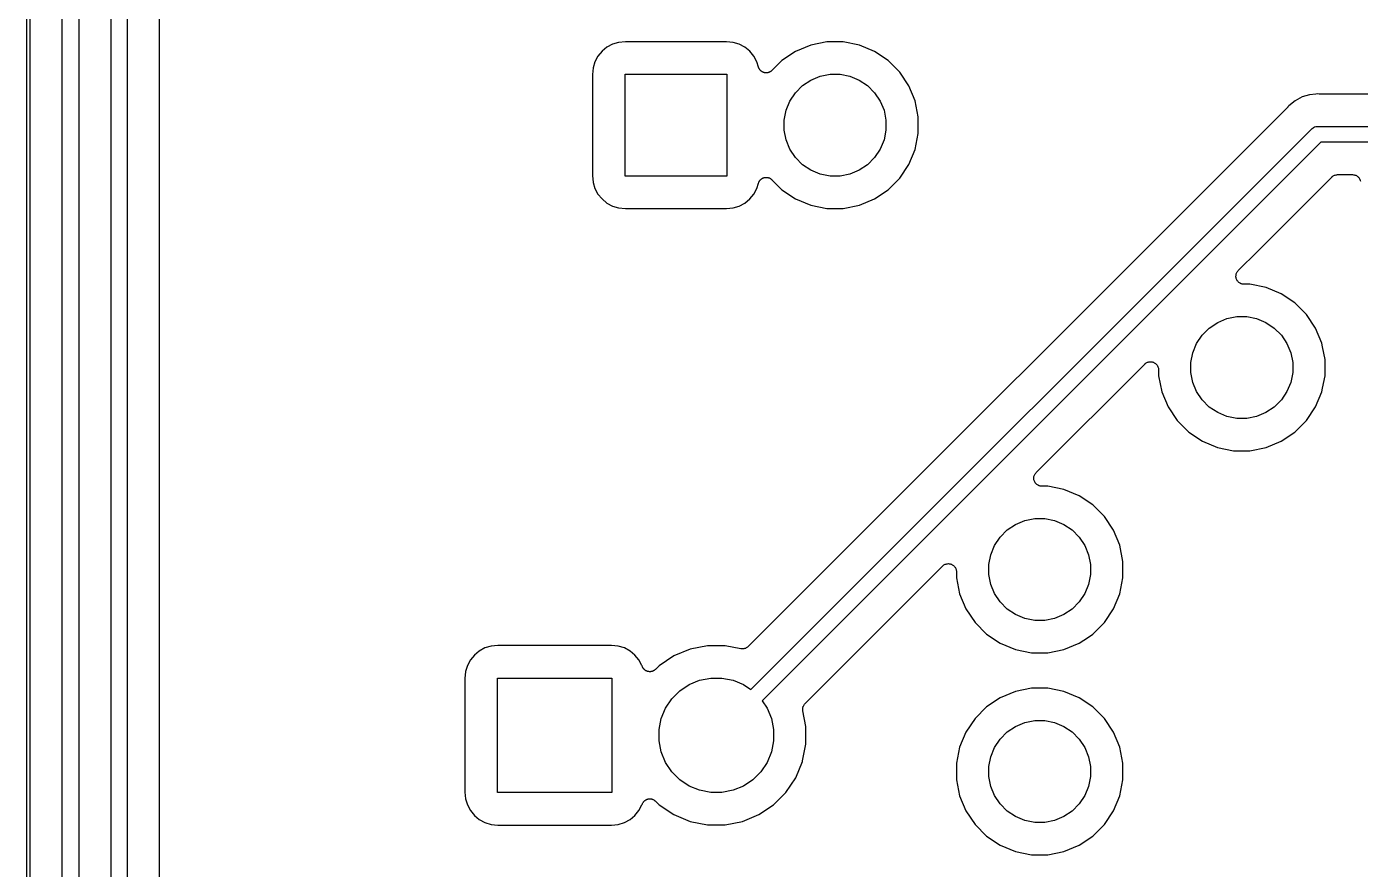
# Model space of a CAD drawing. Extents: x 20 to 116, y -135 to -20.
# Drawn here: x 19.98 to 40.93, y -83.65 to -70.4 of the extents above; entities that cross this region are included whole.
import ezdxf

# ---------------------------------------------------------------- set-up
doc = ezdxf.new("R2010")
doc.units = 0
doc.layers.add('BLACK', color=7, linetype='CONTINUOUS')

msp = doc.modelspace()

# ---------------------------------------------------------------- linework, layer by layer
at = {"layer": 'BLACK', "linetype": 'Continuous'}
for p, q in [((19.975, -134.999), (19.975, -20.0012)), ((20.025, -20.025), (20.025, -134.975)), ((20.533, -134.34), (20.533, -20.66)), ((20.797, -36.9173), (20.797, -86.9427)), ((21.305, -86.9739), (21.305, -36.8861)), ((21.555, -36.9318), (21.555, -86.9282)), ((22.063, -86.6652), (22.063, -45.1638)), ((29.0141, -70.7891), (28.9506, -70.8664)), ((29.0914, -70.7256), (29.0141, -70.7891)), ((29.1797, -70.6784), (29.0914, -70.7256)), ((29.2754, -70.6494), (29.1797, -70.6784)), ((29.3812, -70.6389), (29.2754, -70.6494)), ((30.9688, -70.6389), (29.3812, -70.6389)), ((31.0746, -70.6493), (30.9688, -70.6389)), ((31.1703, -70.6784), (31.0746, -70.6493)), ((31.2586, -70.7256), (31.1703, -70.6784)), ((31.3359, -70.7891), (31.2586, -70.7256)), ((31.3994, -70.8664), (31.3359, -70.7891)), ((32.0554, -70.7909), (31.8412, -70.934)), ((32.2935, -70.6923), (32.0554, -70.7909)), ((32.5462, -70.642), (32.2935, -70.6923)), ((32.8038, -70.642), (32.5462, -70.642)), ((33.0565, -70.6923), (32.8038, -70.642)), ((33.2946, -70.7909), (33.0565, -70.6923)), ((33.5088, -70.934), (33.2946, -70.7909)), ((28.9034, -70.9547), (28.8743, -71.0504)), ((28.9506, -70.8664), (28.9034, -70.9547)), ((31.4466, -70.9547), (31.3994, -70.8664)), ((31.4721, -71.0388), (31.4466, -70.9547)), ((31.8412, -70.934), (31.6835, -71.0917)), ((33.691, -71.1162), (33.5088, -70.934)), ((28.8743, -71.0504), (28.8639, -71.1562)), ((28.8639, -71.1562), (28.8639, -72.7438)), ((29.375, -72.75), (29.375, -71.15)), ((29.375, -71.15), (30.975, -71.15)), ((30.975, -71.15), (30.975, -72.75)), ((31.4744, -71.0443), (31.4721, -71.0388)), ((31.4761, -71.0499), (31.4744, -71.0443)), ((31.4791, -71.0557), (31.4761, -71.0499)), ((31.4816, -71.0617), (31.4791, -71.0557)), ((31.4849, -71.0666), (31.4816, -71.0617)), ((31.4876, -71.0719), (31.4849, -71.0666)), ((31.4917, -71.0769), (31.4876, -71.0719)), ((31.4953, -71.0823), (31.4917, -71.0769)), ((31.4995, -71.0865), (31.4953, -71.0823)), ((31.5032, -71.0911), (31.4995, -71.0865)), ((31.5082, -71.0953), (31.5032, -71.0911)), ((31.5128, -71.0999), (31.5082, -71.0953)), ((31.5177, -71.1032), (31.5128, -71.0999)), ((31.5223, -71.107), (31.5177, -71.1032)), ((31.528, -71.1101), (31.5223, -71.107)), ((31.5334, -71.1137), (31.528, -71.1101)), ((31.5389, -71.116), (31.5334, -71.1137)), ((31.544, -71.1188), (31.5389, -71.116)), ((31.5503, -71.1208), (31.544, -71.1188)), ((31.5563, -71.1233), (31.5503, -71.1208)), ((31.562, -71.1245), (31.5563, -71.1233)), ((31.5677, -71.1263), (31.562, -71.1245)), ((31.5742, -71.127), (31.5677, -71.1263)), ((31.5806, -71.1283), (31.5742, -71.127)), ((31.5865, -71.1283), (31.5806, -71.1283)), ((31.5923, -71.1289), (31.5865, -71.1283)), ((31.5988, -71.1284), (31.5923, -71.1289)), ((31.6053, -71.1284), (31.5988, -71.1284)), ((31.6111, -71.1273), (31.6053, -71.1284)), ((31.617, -71.1268), (31.6111, -71.1273)), ((31.6233, -71.125), (31.617, -71.1268)), ((31.6297, -71.1237), (31.6233, -71.125)), ((31.6352, -71.1215), (31.6297, -71.1237)), ((31.6408, -71.1199), (31.6352, -71.1215)), ((31.6466, -71.1169), (31.6408, -71.1199)), ((31.6526, -71.1144), (31.6466, -71.1169)), ((31.6576, -71.1112), (31.6526, -71.1144)), ((31.6628, -71.1085), (31.6576, -71.1112)), ((31.6679, -71.1044), (31.6628, -71.1085)), ((31.6734, -71.1008), (31.6679, -71.1044)), ((31.6776, -71.0967), (31.6734, -71.1008)), ((31.6822, -71.093), (31.6776, -71.0967)), ((31.6835, -71.0917), (31.6822, -71.093)), ((32.2961, -71.241), (32.4416, -71.1807)), ((32.4416, -71.1807), (32.5962, -71.15)), ((32.5962, -71.15), (32.7538, -71.15)), ((32.7538, -71.15), (32.9084, -71.1807)), ((32.9084, -71.1807), (33.0539, -71.241)), ((33.8341, -71.3304), (33.691, -71.1162)), ((31.966, -71.5711), (32.0536, -71.44)), ((32.0536, -71.44), (32.165, -71.3286)), ((32.165, -71.3286), (32.2961, -71.241)), ((33.0539, -71.241), (33.185, -71.3286)), ((33.185, -71.3286), (33.2964, -71.44)), ((33.2964, -71.44), (33.384, -71.5711)), ((33.9327, -71.5685), (33.8341, -71.3304)), ((31.9057, -71.7166), (31.966, -71.5711)), ((33.384, -71.5711), (33.4443, -71.7166)), ((33.983, -71.8212), (33.9327, -71.5685)), ((39.8052, -71.6452), (39.7894, -71.6646)), ((39.9016, -71.5661), (39.8052, -71.6452)), ((40.0116, -71.5074), (39.9016, -71.5661)), ((40.1309, -71.4712), (40.0116, -71.5074)), ((40.2301, -71.4614), (40.1309, -71.4712)), ((40.255, -71.4589), (40.2301, -71.4614)), ((40.2799, -71.4614), (40.255, -71.4589)), ((40.2852, -71.4614), (40.2799, -71.4614)), ((40.2906, -71.462), (40.2852, -71.4614)), ((40.2923, -71.462), (40.2906, -71.462)), ((45.9852, -71.462), (40.2923, -71.462)), ((39.781, -71.6738), (31.3087, -80.1461)), ((31.875, -71.8712), (31.9057, -71.7166)), ((33.4443, -71.7166), (33.475, -71.8712)), ((33.983, -72.0788), (33.983, -71.8212)), ((39.7844, -71.6697), (39.781, -71.6738)), ((39.7882, -71.6659), (39.7844, -71.6697)), ((39.7894, -71.6646), (39.7882, -71.6659)), ((31.3529, -80.8203), (40.1623, -72.0109)), ((31.875, -72.0288), (31.875, -71.8712)), ((31.9057, -72.1834), (31.875, -72.0288)), ((33.475, -72.0288), (33.4443, -72.1834)), ((33.475, -71.8712), (33.475, -72.0288)), ((40.1623, -72.0109), (40.1662, -72.0062)), ((40.1662, -72.0062), (40.1709, -72.0023)), ((40.1709, -72.0023), (40.1852, -71.9906)), ((40.1709, -72.0023), (40.1709, -72.0023)), ((40.1852, -71.9906), (40.1898, -71.9881)), ((40.1898, -71.9881), (40.2069, -71.979)), ((40.2069, -71.979), (40.2305, -71.9718)), ((40.2305, -71.9718), (40.2489, -71.97)), ((40.2489, -71.97), (40.255, -71.9694)), ((40.2489, -71.97), (40.2489, -71.97)), ((40.255, -71.9694), (40.2611, -71.97)), ((40.2611, -71.97), (46.2482, -71.97)), ((40.3068, -72.22), (31.5297, -80.9971)), ((31.966, -72.3289), (31.9057, -72.1834)), ((33.4443, -72.1834), (33.384, -72.3289)), ((33.9327, -72.3315), (33.983, -72.0788)), ((46.2939, -72.22), (40.3068, -72.22)), ((32.0536, -72.46), (31.966, -72.3289)), ((32.165, -72.5714), (32.0536, -72.46)), ((33.2964, -72.46), (33.185, -72.5714)), ((33.384, -72.3289), (33.2964, -72.46)), ((33.8341, -72.5696), (33.9327, -72.3315)), ((32.2961, -72.659), (32.165, -72.5714)), ((32.4416, -72.7193), (32.2961, -72.659)), ((33.0539, -72.659), (32.9084, -72.7193)), ((33.185, -72.5714), (33.0539, -72.659)), ((33.691, -72.7838), (33.8341, -72.5696)), ((28.8639, -72.7438), (28.8743, -72.8496)), ((28.8743, -72.8496), (28.9034, -72.9453)), ((30.975, -72.75), (29.375, -72.75)), ((31.4466, -72.9453), (31.4721, -72.8612)), ((31.4721, -72.8612), (31.4727, -72.8595)), ((31.4727, -72.8595), (31.475, -72.8541)), ((31.475, -72.8541), (31.4768, -72.8484)), ((31.4768, -72.8484), (31.4799, -72.8427)), ((31.4799, -72.8427), (31.4825, -72.8367)), ((31.4825, -72.8367), (31.4858, -72.8319)), ((31.4858, -72.8319), (31.4886, -72.8267)), ((31.4886, -72.8267), (31.4928, -72.8217)), ((31.4928, -72.8217), (31.4965, -72.8163)), ((31.4965, -72.8163), (31.5007, -72.8122)), ((31.5007, -72.8122), (31.5045, -72.8076)), ((31.5045, -72.8076), (31.5096, -72.8035)), ((31.5096, -72.8035), (31.5142, -72.799)), ((31.5142, -72.799), (31.5192, -72.7958)), ((31.5192, -72.7958), (31.5237, -72.792)), ((31.5237, -72.792), (31.5295, -72.789)), ((31.5295, -72.789), (31.535, -72.7854)), ((31.535, -72.7854), (31.5405, -72.7832)), ((31.5405, -72.7832), (31.5457, -72.7805)), ((31.5457, -72.7805), (31.5519, -72.7786)), ((31.5519, -72.7786), (31.558, -72.7762)), ((31.558, -72.7762), (31.5638, -72.7751)), ((31.5638, -72.7751), (31.5694, -72.7734)), ((31.5694, -72.7734), (31.5759, -72.7728)), ((31.5759, -72.7728), (31.5823, -72.7716)), ((31.5823, -72.7716), (31.5882, -72.7716)), ((31.5882, -72.7716), (31.5941, -72.7711)), ((31.5941, -72.7711), (31.6006, -72.7717)), ((31.6006, -72.7717), (31.6071, -72.7718)), ((31.6071, -72.7718), (31.6129, -72.773)), ((31.6129, -72.773), (31.6188, -72.7736)), ((31.6188, -72.7736), (31.625, -72.7755)), ((31.625, -72.7755), (31.6314, -72.7768)), ((31.6314, -72.7768), (31.6368, -72.7791)), ((31.6368, -72.7791), (31.6425, -72.7808)), ((31.6425, -72.7808), (31.6482, -72.7839)), ((31.6482, -72.7839), (31.6542, -72.7864)), ((31.6542, -72.7864), (31.6591, -72.7897)), ((31.6591, -72.7897), (31.6643, -72.7925)), ((31.6643, -72.7925), (31.6693, -72.7967)), ((31.6693, -72.7967), (31.6747, -72.8003)), ((31.6747, -72.8003), (31.6789, -72.8045)), ((31.6789, -72.8045), (31.6835, -72.8083)), ((31.6835, -72.8083), (31.8412, -72.966)), ((32.5962, -72.75), (32.4416, -72.7193)), ((32.7538, -72.75), (32.5962, -72.75)), ((32.9084, -72.7193), (32.7538, -72.75)), ((33.5088, -72.966), (33.691, -72.7838)), ((39.315, -73.9302), (40.48, -72.7652)), ((40.48, -72.7652), (40.4803, -72.7649)), ((40.4803, -72.7649), (40.4813, -72.764)), ((40.4803, -72.7649), (40.4803, -72.7649)), ((40.4803, -72.7649), (40.4803, -72.7649)), ((40.4813, -72.764), (40.4905, -72.7566)), ((40.4905, -72.7566), (40.4995, -72.7492)), ((40.4995, -72.7492), (40.5001, -72.7489)), ((40.5001, -72.7489), (40.5006, -72.7485)), ((40.5006, -72.7485), (40.511, -72.7431)), ((40.511, -72.7431), (40.5214, -72.7376)), ((40.5214, -72.7376), (40.522, -72.7374)), ((40.522, -72.7374), (40.5226, -72.7371)), ((40.5226, -72.7371), (40.5339, -72.7338)), ((40.5339, -72.7338), (40.5451, -72.7304)), ((40.5451, -72.7304), (40.5458, -72.7304)), ((40.5458, -72.7304), (40.5464, -72.7302)), ((40.5464, -72.7302), (40.5581, -72.7291)), ((40.5581, -72.7291), (40.5698, -72.728)), ((40.5698, -72.728), (40.8045, -72.728)), ((40.8045, -72.728), (40.8046, -72.728)), ((40.8046, -72.728), (40.8047, -72.728)), ((40.8047, -72.728), (40.8047, -72.728)), ((40.8047, -72.728), (40.8063, -72.728)), ((40.8063, -72.728), (40.8178, -72.7293)), ((40.8178, -72.7293), (40.8293, -72.7304)), ((40.8293, -72.7304), (40.8301, -72.7307)), ((40.8301, -72.7307), (40.8309, -72.7308)), ((40.8309, -72.7308), (40.842, -72.7343)), ((40.842, -72.7343), (40.853, -72.7376)), ((40.853, -72.7376), (40.8538, -72.738)), ((40.8538, -72.738), (40.8546, -72.7383)), ((40.8546, -72.7383), (40.8647, -72.7438)), ((40.8647, -72.7438), (40.8749, -72.7493)), ((40.8749, -72.7493), (40.8756, -72.7498)), ((40.8756, -72.7498), (40.8763, -72.7502)), ((40.8763, -72.7502), (40.8852, -72.7577)), ((40.8852, -72.7577), (40.8941, -72.765)), ((40.8941, -72.765), (40.8946, -72.7656)), ((40.8946, -72.7656), (40.8953, -72.7661)), ((40.8953, -72.7661), (40.9025, -72.7752)), ((40.9025, -72.7752), (40.9099, -72.7841)), ((40.9099, -72.7841), (40.9103, -72.7848)), ((40.9103, -72.7848), (40.9108, -72.7855)), ((40.9108, -72.7855), (40.9162, -72.7957)), ((40.9162, -72.7957), (40.9217, -72.8059)), ((40.9217, -72.8059), (40.9219, -72.8067)), ((40.9219, -72.8067), (40.9223, -72.8074)), ((40.9223, -72.8074), (40.9255, -72.8185)), ((40.9255, -72.8185), (40.929, -72.8296)), ((28.9034, -72.9453), (28.9506, -73.0336)), ((28.9506, -73.0336), (29.0141, -73.1109)), ((29.0141, -73.1109), (29.0914, -73.1744)), ((31.2586, -73.1744), (31.3359, -73.1109)), ((31.3359, -73.1109), (31.3994, -73.0336)), ((31.3994, -73.0336), (31.4466, -72.9453)), ((31.8412, -72.966), (32.0554, -73.1091)), ((32.0554, -73.1091), (32.2935, -73.2077)), ((33.0565, -73.2077), (33.2946, -73.1091)), ((33.2946, -73.1091), (33.5088, -72.966)), ((29.0914, -73.1744), (29.1797, -73.2216)), ((29.1797, -73.2216), (29.2754, -73.2506)), ((29.2754, -73.2506), (29.3812, -73.2611)), ((29.3812, -73.2611), (30.9688, -73.2611)), ((30.9688, -73.2611), (31.0746, -73.2506)), ((31.0746, -73.2506), (31.1703, -73.2216)), ((31.1703, -73.2216), (31.2586, -73.1744)), ((32.2935, -73.2077), (32.5462, -73.258)), ((32.5462, -73.258), (32.8038, -73.258)), ((32.8038, -73.258), (33.0565, -73.2077)), ((39.01, -74.2352), (39.315, -73.9302)), ((39.315, -73.9302), (39.315, -73.9302)), ((38.9728, -74.3241), (38.9741, -74.312)), ((38.9728, -74.3243), (38.9728, -74.3241)), ((38.9728, -74.3246), (38.9728, -74.3243)), ((38.9739, -74.3365), (38.9728, -74.3246)), ((38.9751, -74.3488), (38.9739, -74.3365)), ((38.9741, -74.312), (38.9753, -74.2999)), ((38.9751, -74.349), (38.9751, -74.3488)), ((38.9751, -74.3492), (38.9751, -74.349)), ((38.9786, -74.3609), (38.9751, -74.3492)), ((38.9753, -74.2999), (38.9754, -74.2997)), ((38.9754, -74.2995), (38.979, -74.2877)), ((38.9754, -74.2997), (38.9754, -74.2995)), ((38.9821, -74.3726), (38.9786, -74.3609)), ((38.979, -74.2877), (38.9826, -74.2762)), ((38.9822, -74.3728), (38.9821, -74.3726)), ((38.9822, -74.373), (38.9822, -74.3728)), ((38.9879, -74.3838), (38.9822, -74.373)), ((38.9826, -74.2762), (38.9827, -74.276)), ((38.9827, -74.2758), (38.9886, -74.2649)), ((38.9827, -74.276), (38.9827, -74.2758)), ((38.9886, -74.2649), (38.9943, -74.2544)), ((38.9943, -74.2544), (38.9944, -74.2542)), ((38.9944, -74.2542), (38.9945, -74.254)), ((38.9945, -74.254), (39.0023, -74.2446)), ((39.0023, -74.2446), (39.01, -74.2352)), ((38.9935, -74.3945), (38.9879, -74.3838)), ((38.9937, -74.3947), (38.9935, -74.3945)), ((38.9938, -74.3949), (38.9937, -74.3947)), ((39.0014, -74.4043), (38.9938, -74.3949)), ((39.0091, -74.4139), (39.0014, -74.4043)), ((39.0092, -74.414), (39.0091, -74.4139)), ((39.0094, -74.4142), (39.0092, -74.414)), ((39.0188, -74.422), (39.0094, -74.4142)), ((39.0281, -74.4298), (39.0188, -74.422)), ((39.0282, -74.4299), (39.0281, -74.4298)), ((39.0284, -74.43), (39.0282, -74.4299)), ((39.0391, -74.4359), (39.0284, -74.43)), ((39.0498, -74.4417), (39.0391, -74.4359)), ((39.05, -74.4418), (39.0498, -74.4417)), ((39.0502, -74.4419), (39.05, -74.4418)), ((39.0617, -74.4455), (39.0502, -74.4419)), ((39.0734, -74.4492), (39.0617, -74.4455)), ((39.0736, -74.4492), (39.0734, -74.4492)), ((39.0738, -74.4493), (39.0736, -74.4492)), ((39.0858, -74.4506), (39.0738, -74.4493)), ((39.098, -74.452), (39.0858, -74.4506)), ((39.0985, -74.452), (39.098, -74.452)), ((39.0998, -74.452), (39.0985, -74.452)), ((39.0985, -74.452), (39.0985, -74.452)), ((39.0985, -74.452), (39.0985, -74.452)), ((39.1938, -74.452), (39.0998, -74.452)), ((39.4465, -74.5023), (39.1938, -74.452)), ((39.6846, -74.6009), (39.4465, -74.5023)), ((39.8988, -74.744), (39.6846, -74.6009)), ((40.081, -74.9262), (39.8988, -74.744)), ((38.6861, -75.051), (38.8316, -74.9907)), ((38.8316, -74.9907), (38.9862, -74.96)), ((38.9862, -74.96), (39.1438, -74.96)), ((39.1438, -74.96), (39.2984, -74.9907)), ((39.2984, -74.9907), (39.4439, -75.051)), ((40.2241, -75.1404), (40.081, -74.9262)), ((38.4436, -75.25), (38.555, -75.1386)), ((38.555, -75.1386), (38.6861, -75.051)), ((39.4439, -75.051), (39.575, -75.1386)), ((39.575, -75.1386), (39.6864, -75.25)), ((40.3227, -75.3785), (40.2241, -75.1404)), ((38.2957, -75.5266), (38.356, -75.3811)), ((38.356, -75.3811), (38.4436, -75.25)), ((39.6864, -75.25), (39.774, -75.3811)), ((39.774, -75.3811), (39.8343, -75.5266)), ((40.3341, -75.4357), (40.3227, -75.3785)), ((38.265, -75.6812), (38.2957, -75.5266)), ((39.8343, -75.5266), (39.865, -75.6812)), ((40.373, -75.6312), (40.3341, -75.4357)), ((40.373, -75.8888), (40.373, -75.6312)), ((35.835, -77.4102), (37.5402, -75.705)), ((37.5402, -75.705), (37.5411, -75.7041)), ((37.5411, -75.7041), (37.5411, -75.7041)), ((37.5411, -75.7041), (37.5412, -75.7041)), ((37.5412, -75.7041), (37.5415, -75.7038)), ((37.5415, -75.7038), (37.5511, -75.6961)), ((37.5511, -75.6961), (37.5605, -75.6885)), ((37.5605, -75.6885), (37.5607, -75.6884)), ((37.5607, -75.6884), (37.5608, -75.6883)), ((37.5608, -75.6883), (37.5717, -75.6826)), ((37.5717, -75.6826), (37.5824, -75.677)), ((37.5824, -75.677), (37.5826, -75.677)), ((37.5826, -75.677), (37.5828, -75.6769)), ((37.5828, -75.6769), (37.5947, -75.6734)), ((37.5947, -75.6734), (37.6062, -75.6701)), ((37.6062, -75.6701), (37.6064, -75.67)), ((37.6064, -75.67), (37.6066, -75.67)), ((37.6066, -75.67), (37.6188, -75.6689)), ((37.6188, -75.6689), (37.6309, -75.6678)), ((37.6309, -75.6678), (37.6311, -75.6678)), ((37.6311, -75.6678), (37.6313, -75.6678)), ((37.6313, -75.6678), (37.6435, -75.6691)), ((37.6435, -75.6691), (37.6555, -75.6704)), ((37.6555, -75.6704), (37.6557, -75.6705)), ((37.6557, -75.6705), (37.656, -75.6705)), ((37.656, -75.6705), (37.6677, -75.6741)), ((37.6677, -75.6741), (37.6792, -75.6777)), ((37.6792, -75.6777), (37.6794, -75.6778)), ((37.6794, -75.6778), (37.6796, -75.6779)), ((37.6796, -75.6779), (37.6903, -75.6837)), ((37.6903, -75.6837), (37.701, -75.6895)), ((37.701, -75.6895), (37.7012, -75.6897)), ((37.7012, -75.6897), (37.7014, -75.6898)), ((37.7014, -75.6898), (37.7108, -75.6976)), ((37.7108, -75.6976), (37.7201, -75.7053)), ((37.7201, -75.7053), (37.7203, -75.7055)), ((37.7203, -75.7055), (37.7204, -75.7056)), ((37.7204, -75.7056), (37.7281, -75.7151)), ((37.7281, -75.7151), (37.7358, -75.7245)), ((37.7358, -75.7245), (37.7359, -75.7247)), ((37.7359, -75.7247), (37.736, -75.7249)), ((37.736, -75.7249), (37.7417, -75.7357)), ((37.7417, -75.7357), (37.7474, -75.7464)), ((37.7474, -75.7464), (37.7475, -75.7466)), ((37.7475, -75.7466), (37.7476, -75.7468)), ((37.7476, -75.7468), (37.7511, -75.7587)), ((37.7511, -75.7587), (37.7546, -75.7701)), ((37.7546, -75.7701), (37.7546, -75.7704)), ((37.7546, -75.7704), (37.7547, -75.7706)), ((37.7547, -75.7706), (37.7558, -75.7828)), ((37.7558, -75.7828), (37.757, -75.7948)), ((37.757, -75.7948), (37.757, -75.8888)), ((38.265, -75.8388), (38.265, -75.6812)), ((38.2957, -75.9934), (38.265, -75.8388)), ((39.865, -75.8388), (39.8343, -75.9934)), ((39.865, -75.6812), (39.865, -75.8388)), ((37.757, -75.8888), (37.8073, -76.1415)), ((38.356, -76.1389), (38.2957, -75.9934)), ((39.8343, -75.9934), (39.774, -76.1389)), ((40.3341, -76.0843), (40.373, -75.8888)), ((37.8073, -76.1415), (37.9059, -76.3796)), ((38.4436, -76.27), (38.356, -76.1389)), ((39.774, -76.1389), (39.6864, -76.27)), ((40.2241, -76.3796), (40.3227, -76.1415)), ((40.3227, -76.1415), (40.3341, -76.0843)), ((40.3341, -76.0843), (40.3341, -76.0843)), ((37.9059, -76.3796), (38.049, -76.5938)), ((38.555, -76.3814), (38.4436, -76.27)), ((38.6861, -76.469), (38.555, -76.3814)), ((38.8316, -76.5293), (38.6861, -76.469)), ((39.4439, -76.469), (39.2984, -76.5293)), ((39.575, -76.3814), (39.4439, -76.469)), ((39.6864, -76.27), (39.575, -76.3814)), ((40.081, -76.5938), (40.2241, -76.3796)), ((38.049, -76.5938), (38.2312, -76.776)), ((38.9862, -76.56), (38.8316, -76.5293)), ((39.1438, -76.56), (38.9862, -76.56)), ((39.2984, -76.5293), (39.1438, -76.56)), ((39.8988, -76.776), (40.081, -76.5938)), ((38.2312, -76.776), (38.4454, -76.9191)), ((39.6846, -76.9191), (39.8988, -76.776)), ((38.4454, -76.9191), (38.6835, -77.0177)), ((38.6835, -77.0177), (38.9362, -77.068)), ((38.9362, -77.068), (39.1938, -77.068)), ((39.1938, -77.068), (39.4465, -77.0177)), ((39.4465, -77.0177), (39.6846, -76.9191)), ((35.7978, -77.4991), (35.7991, -77.487)), ((35.7978, -77.4993), (35.7978, -77.4991)), ((35.7978, -77.4996), (35.7978, -77.4993)), ((35.7989, -77.5116), (35.7978, -77.4996)), ((35.8001, -77.5238), (35.7989, -77.5116)), ((35.7991, -77.487), (35.8003, -77.4749)), ((35.8003, -77.4749), (35.8004, -77.4747)), ((35.8004, -77.4745), (35.804, -77.4627)), ((35.8004, -77.4747), (35.8004, -77.4745)), ((35.804, -77.4627), (35.8076, -77.4512)), ((35.8076, -77.4512), (35.8077, -77.451)), ((35.8077, -77.4508), (35.8136, -77.4399)), ((35.8077, -77.451), (35.8077, -77.4508)), ((35.8136, -77.4399), (35.8193, -77.4294)), ((35.8193, -77.4294), (35.8194, -77.4292)), ((35.8194, -77.4292), (35.8195, -77.429)), ((35.8195, -77.429), (35.8272, -77.4196)), ((35.8272, -77.4196), (35.835, -77.4102)), ((35.8001, -77.524), (35.8001, -77.5238)), ((35.8001, -77.5242), (35.8001, -77.524)), ((35.8036, -77.536), (35.8001, -77.5242)), ((35.807, -77.5476), (35.8036, -77.536)), ((35.8072, -77.5478), (35.807, -77.5476)), ((35.8072, -77.548), (35.8072, -77.5478)), ((35.813, -77.5589), (35.8072, -77.548)), ((35.8185, -77.5695), (35.813, -77.5589)), ((35.8187, -77.5697), (35.8185, -77.5695)), ((35.8188, -77.5699), (35.8187, -77.5697)), ((35.8265, -77.5794), (35.8188, -77.5699)), ((35.8341, -77.5889), (35.8265, -77.5794)), ((35.8342, -77.589), (35.8341, -77.5889)), ((35.8344, -77.5892), (35.8342, -77.589)), ((35.8438, -77.597), (35.8344, -77.5892)), ((35.853, -77.6048), (35.8438, -77.597)), ((35.8532, -77.6049), (35.853, -77.6048)), ((35.8534, -77.605), (35.8532, -77.6049)), ((35.8641, -77.6109), (35.8534, -77.605)), ((35.8748, -77.6167), (35.8641, -77.6109)), ((35.875, -77.6168), (35.8748, -77.6167)), ((35.8752, -77.6169), (35.875, -77.6168)), ((35.8867, -77.6205), (35.8752, -77.6169)), ((35.8984, -77.6242), (35.8867, -77.6205)), ((35.8986, -77.6243), (35.8984, -77.6242)), ((35.8988, -77.6243), (35.8986, -77.6243)), ((35.9108, -77.6256), (35.8988, -77.6243)), ((35.923, -77.627), (35.9108, -77.6256)), ((35.9235, -77.627), (35.923, -77.627)), ((35.9248, -77.627), (35.9235, -77.627)), ((35.9235, -77.627), (35.9235, -77.627)), ((35.9235, -77.627), (35.9235, -77.627)), ((36.0188, -77.627), (35.9248, -77.627)), ((36.2715, -77.6773), (36.0188, -77.627)), ((36.5096, -77.7759), (36.2715, -77.6773)), ((36.7238, -77.919), (36.5096, -77.7759)), ((36.906, -78.1012), (36.7238, -77.919)), ((35.6566, -78.1657), (35.8112, -78.135)), ((35.8112, -78.135), (35.9688, -78.135)), ((35.9688, -78.135), (36.1234, -78.1657)), ((37.0491, -78.3154), (36.906, -78.1012)), ((35.2686, -78.425), (35.38, -78.3136)), ((35.38, -78.3136), (35.5111, -78.226)), ((35.5111, -78.226), (35.6566, -78.1657)), ((36.1234, -78.1657), (36.2689, -78.226)), ((36.2689, -78.226), (36.4, -78.3136)), ((36.4, -78.3136), (36.5114, -78.425)), ((37.1477, -78.5535), (37.0491, -78.3154)), ((35.1207, -78.7016), (35.181, -78.5561)), ((35.181, -78.5561), (35.2686, -78.425)), ((36.5114, -78.425), (36.599, -78.5561)), ((36.599, -78.5561), (36.6593, -78.7016)), ((37.198, -78.8062), (37.1477, -78.5535)), ((35.09, -78.8562), (35.1207, -78.7016)), ((36.6593, -78.7016), (36.69, -78.8562)), ((32.2039, -81.0413), (34.3652, -78.88)), ((34.3652, -78.88), (34.3661, -78.8791)), ((34.3661, -78.8791), (34.3661, -78.8791)), ((34.3661, -78.8791), (34.3662, -78.8791)), ((34.3662, -78.8791), (34.3665, -78.8788)), ((34.3665, -78.8788), (34.3761, -78.8711)), ((34.3761, -78.8711), (34.3855, -78.8635)), ((34.3855, -78.8635), (34.3857, -78.8634)), ((34.3857, -78.8634), (34.3858, -78.8633)), ((34.3858, -78.8633), (34.3967, -78.8576)), ((34.3967, -78.8576), (34.4074, -78.852)), ((34.4074, -78.852), (34.4076, -78.852)), ((34.4076, -78.852), (34.4078, -78.8519)), ((34.4078, -78.8519), (34.4197, -78.8484)), ((34.4197, -78.8484), (34.4312, -78.8451)), ((34.4312, -78.8451), (34.4314, -78.845)), ((34.4314, -78.845), (34.4316, -78.845)), ((34.4316, -78.845), (34.4438, -78.8439)), ((34.4438, -78.8439), (34.4559, -78.8428)), ((34.4559, -78.8428), (34.4561, -78.8428)), ((34.4561, -78.8428), (34.4563, -78.8428)), ((34.4563, -78.8428), (34.4684, -78.8441)), ((34.4684, -78.8441), (34.4805, -78.8454)), ((34.4805, -78.8454), (34.4808, -78.8455)), ((34.4808, -78.8455), (34.481, -78.8455)), ((34.481, -78.8455), (34.4925, -78.8491)), ((34.4925, -78.8491), (34.5042, -78.8527)), ((34.5042, -78.8527), (34.5044, -78.8528)), ((34.5044, -78.8528), (34.5046, -78.8529)), ((34.5046, -78.8529), (34.5153, -78.8587)), ((34.5153, -78.8587), (34.526, -78.8645)), ((34.526, -78.8645), (34.5262, -78.8647)), ((34.5262, -78.8647), (34.5264, -78.8648)), ((34.5264, -78.8648), (34.5358, -78.8726)), ((34.5358, -78.8726), (34.5451, -78.8803)), ((34.5451, -78.8803), (34.5453, -78.8805)), ((34.5453, -78.8805), (34.5454, -78.8806)), ((34.5454, -78.8806), (34.5531, -78.8901)), ((34.5531, -78.8901), (34.5608, -78.8995)), ((34.5608, -78.8995), (34.5609, -78.8997)), ((34.5609, -78.8997), (34.561, -78.8999)), ((34.561, -78.8999), (34.5668, -78.9108)), ((34.5668, -78.9108), (34.5724, -78.9214)), ((34.5724, -78.9214), (34.5725, -78.9216)), ((34.5725, -78.9216), (34.5726, -78.9218)), ((34.5726, -78.9218), (34.5761, -78.9336)), ((34.5761, -78.9336), (34.5796, -78.9451)), ((34.5796, -78.9451), (34.5796, -78.9454)), ((34.5796, -78.9454), (34.5797, -78.9456)), ((34.5797, -78.9456), (34.5808, -78.9578)), ((34.5808, -78.9578), (34.582, -78.9698)), ((34.582, -78.9698), (34.582, -79.0638)), ((35.09, -79.0138), (35.09, -78.8562)), ((36.69, -78.8562), (36.69, -79.0138)), ((37.198, -79.0638), (37.198, -78.8062)), ((34.582, -79.0638), (34.6323, -79.3165)), ((35.1207, -79.1684), (35.09, -79.0138)), ((35.181, -79.3139), (35.1207, -79.1684)), ((36.6593, -79.1684), (36.599, -79.3139)), ((36.69, -79.0138), (36.6593, -79.1684)), ((37.1477, -79.3165), (37.198, -79.0638)), ((34.6323, -79.3165), (34.7309, -79.5546)), ((35.2686, -79.445), (35.181, -79.3139)), ((36.599, -79.3139), (36.5114, -79.445)), ((37.0491, -79.5546), (37.1477, -79.3165)), ((34.7309, -79.5546), (34.874, -79.7688)), ((35.38, -79.5564), (35.2686, -79.445)), ((35.5111, -79.644), (35.38, -79.5564)), ((36.4, -79.5564), (36.2689, -79.644)), ((36.5114, -79.445), (36.4, -79.5564)), ((36.906, -79.7688), (37.0491, -79.5546)), ((34.874, -79.7688), (35.0562, -79.951)), ((35.6566, -79.7043), (35.5111, -79.644)), ((35.8112, -79.735), (35.6566, -79.7043)), ((35.9688, -79.735), (35.8112, -79.735)), ((36.1234, -79.7043), (35.9688, -79.735)), ((36.2689, -79.644), (36.1234, -79.7043)), ((36.7238, -79.951), (36.906, -79.7688)), ((35.0562, -79.951), (35.2704, -80.0941)), ((36.5096, -80.0941), (36.6542, -79.9975)), ((36.6542, -79.9975), (36.7238, -79.951)), ((36.6542, -79.9975), (36.6542, -79.9975)), ((27.0864, -80.2156), (27.0091, -80.2791)), ((27.1747, -80.1684), (27.0864, -80.2156)), ((27.2704, -80.1394), (27.1747, -80.1684)), ((27.3762, -80.1289), (27.2704, -80.1394)), ((29.1638, -80.1289), (27.3762, -80.1289)), ((29.2696, -80.1393), (29.1638, -80.1289)), ((29.3653, -80.1684), (29.2696, -80.1393)), ((29.4536, -80.2156), (29.3653, -80.1684)), ((29.5309, -80.2791), (29.4536, -80.2156)), ((30.3993, -80.1861), (30.1431, -80.2922)), ((30.6713, -80.132), (30.3993, -80.1861)), ((30.9487, -80.132), (30.6713, -80.132)), ((31.1942, -80.1808), (30.9487, -80.132)), ((31.2059, -80.182), (31.1942, -80.1808)), ((31.2176, -80.1833), (31.2059, -80.182)), ((31.2182, -80.1832), (31.2176, -80.1833)), ((31.2188, -80.1833), (31.2182, -80.1832)), ((31.2306, -80.1821), (31.2188, -80.1833)), ((31.2423, -80.1811), (31.2306, -80.1821)), ((31.2429, -80.1809), (31.2423, -80.1811)), ((31.2435, -80.1809), (31.2429, -80.1809)), ((31.2548, -80.1775), (31.2435, -80.1809)), ((31.2661, -80.1742), (31.2548, -80.1775)), ((31.2666, -80.1739), (31.2661, -80.1742)), ((31.2672, -80.1737), (31.2666, -80.1739)), ((31.2777, -80.1682), (31.2672, -80.1737)), ((31.2881, -80.1628), (31.2777, -80.1682)), ((31.2886, -80.1624), (31.2881, -80.1628)), ((31.2891, -80.1621), (31.2886, -80.1624)), ((31.2983, -80.1547), (31.2891, -80.1621)), ((31.3075, -80.1473), (31.2983, -80.1547)), ((31.3083, -80.1465), (31.3075, -80.1473)), ((31.3084, -80.1464), (31.3083, -80.1465)), ((31.3083, -80.1465), (31.3083, -80.1465)), ((31.3087, -80.1461), (31.3084, -80.1464)), ((35.2704, -80.0941), (35.5085, -80.1927)), ((35.5085, -80.1927), (35.7612, -80.243)), ((35.7612, -80.243), (36.0188, -80.243)), ((36.0188, -80.243), (36.2715, -80.1927)), ((36.2715, -80.1927), (36.5096, -80.0941)), ((26.8984, -80.4447), (26.8693, -80.5404)), ((26.9456, -80.3564), (26.8984, -80.4447)), ((27.0091, -80.2791), (26.9456, -80.3564)), ((29.5944, -80.3564), (29.5309, -80.2791)), ((29.6416, -80.4447), (29.5944, -80.3564)), ((29.6435, -80.451), (29.6416, -80.4447)), ((29.6458, -80.4565), (29.6435, -80.451)), ((29.6475, -80.4621), (29.6458, -80.4565)), ((29.9125, -80.4463), (29.8549, -80.5039)), ((30.1431, -80.2922), (29.9125, -80.4463)), ((26.8693, -80.5404), (26.8589, -80.6462)), ((26.8589, -80.6462), (26.8589, -82.4338)), ((27.37, -82.44), (27.37, -80.64)), ((27.37, -80.64), (29.17, -80.64)), ((29.17, -80.64), (29.17, -82.44)), ((29.6505, -80.4679), (29.6475, -80.4621)), ((29.653, -80.4739), (29.6505, -80.4679)), ((29.6563, -80.4788), (29.653, -80.4739)), ((29.659, -80.484), (29.6563, -80.4788)), ((29.6631, -80.4891), (29.659, -80.484)), ((29.6667, -80.4945), (29.6631, -80.4891)), ((29.6709, -80.4987), (29.6667, -80.4945)), ((29.6746, -80.5033), (29.6709, -80.4987)), ((29.6796, -80.5075), (29.6746, -80.5033)), ((29.6842, -80.5121), (29.6796, -80.5075)), ((29.6891, -80.5154), (29.6842, -80.5121)), ((29.6937, -80.5192), (29.6891, -80.5154)), ((29.6994, -80.5223), (29.6937, -80.5192)), ((29.7048, -80.5259), (29.6994, -80.5223)), ((29.7103, -80.5282), (29.7048, -80.5259)), ((29.7154, -80.531), (29.7103, -80.5282)), ((29.7216, -80.533), (29.7154, -80.531)), ((29.7277, -80.5355), (29.7216, -80.533)), ((29.7335, -80.5367), (29.7277, -80.5355)), ((29.7391, -80.5384), (29.7335, -80.5367)), ((29.7456, -80.5391), (29.7391, -80.5384)), ((29.752, -80.5404), (29.7456, -80.5391)), ((29.7579, -80.5405), (29.752, -80.5404)), ((29.7637, -80.5411), (29.7579, -80.5405)), ((29.7702, -80.5406), (29.7637, -80.5411)), ((29.7767, -80.5406), (29.7702, -80.5406)), ((29.7825, -80.5395), (29.7767, -80.5406)), ((29.7884, -80.539), (29.7825, -80.5395)), ((29.7947, -80.5371), (29.7884, -80.539)), ((29.8011, -80.5359), (29.7947, -80.5371)), ((29.8065, -80.5337), (29.8011, -80.5359)), ((29.8122, -80.532), (29.8065, -80.5337)), ((29.818, -80.529), (29.8122, -80.532)), ((29.824, -80.5266), (29.818, -80.529)), ((29.829, -80.5234), (29.824, -80.5266)), ((29.8342, -80.5206), (29.829, -80.5234)), ((29.8393, -80.5166), (29.8342, -80.5206)), ((29.8448, -80.513), (29.8393, -80.5166)), ((29.849, -80.5089), (29.8448, -80.513)), ((29.8536, -80.5052), (29.849, -80.5089)), ((29.8549, -80.5039), (29.8536, -80.5052)), ((30.5475, -80.6746), (30.7214, -80.64)), ((30.7214, -80.64), (30.8986, -80.64)), ((30.8986, -80.64), (31.0725, -80.6746)), ((30.1109, -80.9663), (30.2363, -80.8409)), ((30.2363, -80.8409), (30.3837, -80.7424)), ((30.3837, -80.7424), (30.5475, -80.6746)), ((31.0725, -80.6746), (31.2363, -80.7424)), ((31.2363, -80.7424), (31.3529, -80.8203)), ((35.5085, -80.8523), (35.2704, -80.9509)), ((35.7612, -80.802), (35.5085, -80.8523)), ((36.0188, -80.802), (35.7612, -80.802)), ((36.2715, -80.8523), (36.0188, -80.802)), ((36.5096, -80.9509), (36.2715, -80.8523)), ((30.0124, -81.1137), (30.1109, -80.9663)), ((31.5297, -80.9971), (31.6076, -81.1137)), ((32.173, -81.0935), (32.1765, -81.0823)), ((32.1765, -81.0823), (32.1768, -81.0817)), ((32.1768, -81.0817), (32.177, -81.0811)), ((32.177, -81.0811), (32.1826, -81.0708)), ((32.1826, -81.0708), (32.1882, -81.0604)), ((32.1882, -81.0604), (32.1886, -81.0599)), ((32.1886, -81.0599), (32.1889, -81.0594)), ((32.1889, -81.0594), (32.1964, -81.0504)), ((32.1964, -81.0504), (32.2039, -81.0413)), ((35.2704, -80.9509), (35.0562, -81.094)), ((36.7238, -81.094), (36.5096, -80.9509)), ((29.91, -81.4514), (29.9446, -81.2775)), ((29.9446, -81.2775), (30.0124, -81.1137)), ((31.6076, -81.1137), (31.6754, -81.2775)), ((31.6754, -81.2775), (31.71, -81.4514)), ((32.1667, -81.1294), (32.168, -81.1177)), ((32.1668, -81.13), (32.1667, -81.1294)), ((32.1667, -81.1306), (32.1668, -81.13)), ((32.1678, -81.1423), (32.1667, -81.1306)), ((32.1688, -81.1541), (32.1678, -81.1423)), ((32.168, -81.1177), (32.1692, -81.106)), ((32.1691, -81.1553), (32.1688, -81.1541)), ((32.1692, -81.1558), (32.1691, -81.1553)), ((32.1691, -81.1553), (32.1691, -81.1553)), ((32.1691, -81.1553), (32.1691, -81.1553)), ((32.1692, -81.106), (32.1694, -81.1054)), ((32.218, -81.4013), (32.1692, -81.1558)), ((32.1694, -81.1054), (32.1695, -81.1048)), ((32.1695, -81.1048), (32.173, -81.0935)), ((34.874, -81.2762), (34.7309, -81.4904)), ((35.0562, -81.094), (34.874, -81.2762)), ((36.906, -81.2762), (36.7238, -81.094)), ((37.0491, -81.4904), (36.906, -81.2762)), ((29.91, -81.6286), (29.91, -81.4514)), ((31.71, -81.4514), (31.71, -81.6286)), ((32.218, -81.6787), (32.218, -81.4013)), ((34.7309, -81.4904), (34.6323, -81.7285)), ((35.2686, -81.6), (35.38, -81.4886)), ((35.38, -81.4886), (35.5111, -81.401)), ((35.5111, -81.401), (35.6566, -81.3407)), ((35.6566, -81.3407), (35.8112, -81.31)), ((35.8112, -81.31), (35.9688, -81.31)), ((35.9688, -81.31), (36.1234, -81.3407)), ((36.1234, -81.3407), (36.2689, -81.401)), ((36.2689, -81.401), (36.4, -81.4886)), ((36.4, -81.4886), (36.5114, -81.6)), ((37.1477, -81.7285), (37.0491, -81.4904)), ((29.9446, -81.8025), (29.91, -81.6286)), ((31.71, -81.6286), (31.6754, -81.8025)), ((32.1652, -81.9439), (32.218, -81.6787)), ((35.181, -81.7311), (35.2686, -81.6)), ((36.5114, -81.6), (36.599, -81.7311)), ((30.0124, -81.9663), (29.9446, -81.8025)), ((31.6754, -81.8025), (31.6076, -81.9663)), ((34.6323, -81.7285), (34.582, -81.9812)), ((35.09, -82.0312), (35.1207, -81.8766)), ((35.1207, -81.8766), (35.181, -81.7311)), ((36.599, -81.7311), (36.6593, -81.8766)), ((36.6593, -81.8766), (36.69, -82.0312)), ((37.198, -81.9812), (37.1477, -81.7285)), ((30.1109, -82.1137), (30.0124, -81.9663)), ((30.2363, -82.2391), (30.1109, -82.1137)), ((31.5091, -82.1137), (31.3837, -82.2391)), ((31.6076, -81.9663), (31.5091, -82.1137)), ((32.0578, -82.2069), (32.1639, -81.9507)), ((32.1639, -81.9507), (32.1652, -81.9439)), ((32.1652, -81.9439), (32.1652, -81.9439)), ((34.582, -81.9812), (34.582, -82.2388)), ((35.09, -82.1888), (35.09, -82.0312)), ((36.69, -82.0312), (36.69, -82.1888)), ((37.198, -82.2388), (37.198, -81.9812)), ((30.3837, -82.3376), (30.2363, -82.2391)), ((30.5475, -82.4054), (30.3837, -82.3376)), ((31.2363, -82.3376), (31.0725, -82.4054)), ((31.3837, -82.2391), (31.2363, -82.3376)), ((31.9037, -82.4375), (32.0578, -82.2069)), ((34.582, -82.2388), (34.6323, -82.4915)), ((35.1207, -82.3434), (35.09, -82.1888)), ((36.69, -82.1888), (36.6593, -82.3434)), ((37.1477, -82.4915), (37.198, -82.2388)), ((26.8589, -82.4338), (26.8693, -82.5396)), ((26.8693, -82.5396), (26.8984, -82.6353)), ((29.17, -82.44), (27.37, -82.44)), ((29.7064, -82.5532), (29.7118, -82.551)), ((29.7118, -82.551), (29.7171, -82.5483)), ((29.7171, -82.5483), (29.7233, -82.5464)), ((29.7233, -82.5464), (29.7294, -82.544)), ((29.7294, -82.544), (29.7352, -82.5429)), ((29.7352, -82.5429), (29.7408, -82.5412)), ((29.7408, -82.5412), (29.7473, -82.5406)), ((29.7473, -82.5406), (29.7537, -82.5394)), ((29.7537, -82.5394), (29.7596, -82.5394)), ((29.7596, -82.5394), (29.7655, -82.5389)), ((29.7655, -82.5389), (29.772, -82.5395)), ((29.772, -82.5395), (29.7785, -82.5396)), ((29.7785, -82.5396), (29.7843, -82.5408)), ((29.7843, -82.5408), (29.7902, -82.5414)), ((29.7902, -82.5414), (29.7964, -82.5433)), ((29.7964, -82.5433), (29.8028, -82.5446)), ((29.8028, -82.5446), (29.8082, -82.5469)), ((29.8082, -82.5469), (29.8139, -82.5486)), ((29.8139, -82.5486), (29.8196, -82.5517)), ((29.8196, -82.5517), (29.8256, -82.5542)), ((30.7214, -82.44), (30.5475, -82.4054)), ((30.8986, -82.44), (30.7214, -82.44)), ((31.0725, -82.4054), (30.8986, -82.44)), ((31.7075, -82.6337), (31.9037, -82.4375)), ((34.6323, -82.4915), (34.7309, -82.7296)), ((35.181, -82.4889), (35.1207, -82.3434)), ((35.2686, -82.62), (35.181, -82.4889)), ((36.599, -82.4889), (36.5114, -82.62)), ((36.6593, -82.3434), (36.599, -82.4889)), ((37.0491, -82.7296), (37.1477, -82.4915)), ((26.8984, -82.6353), (26.9456, -82.7236)), ((26.9456, -82.7236), (27.0091, -82.8009)), ((29.5309, -82.8009), (29.5944, -82.7236)), ((29.5944, -82.7236), (29.6416, -82.6353)), ((29.6416, -82.6353), (29.6435, -82.629)), ((29.6435, -82.629), (29.6441, -82.6273)), ((29.6441, -82.6273), (29.6464, -82.6219)), ((29.6464, -82.6219), (29.6482, -82.6162)), ((29.6482, -82.6162), (29.6513, -82.6105)), ((29.6513, -82.6105), (29.6538, -82.6045)), ((29.6538, -82.6045), (29.6572, -82.5997)), ((29.6572, -82.5997), (29.66, -82.5945)), ((29.66, -82.5945), (29.6642, -82.5895)), ((29.6642, -82.5895), (29.6679, -82.5841)), ((29.6679, -82.5841), (29.6721, -82.58)), ((29.6721, -82.58), (29.6759, -82.5754)), ((29.6759, -82.5754), (29.6809, -82.5713)), ((29.6809, -82.5713), (29.6856, -82.5668)), ((29.6856, -82.5668), (29.6906, -82.5636)), ((29.6906, -82.5636), (29.6951, -82.5598)), ((29.6951, -82.5598), (29.7009, -82.5568)), ((29.7009, -82.5568), (29.7064, -82.5532)), ((29.8256, -82.5542), (29.8305, -82.5575)), ((29.8305, -82.5575), (29.8357, -82.5603)), ((29.8357, -82.5603), (29.8407, -82.5645)), ((29.8407, -82.5645), (29.8461, -82.5681)), ((29.8461, -82.5681), (29.8503, -82.5723)), ((29.8503, -82.5723), (29.8549, -82.5761)), ((29.8549, -82.5761), (29.9125, -82.6337)), ((29.9125, -82.6337), (30.1431, -82.7878)), ((31.4769, -82.7878), (31.7075, -82.6337)), ((34.7309, -82.7296), (34.874, -82.9438)), ((35.38, -82.7314), (35.2686, -82.62)), ((35.5111, -82.819), (35.38, -82.7314)), ((36.4, -82.7314), (36.2689, -82.819)), ((36.5114, -82.62), (36.4, -82.7314)), ((36.906, -82.9438), (37.0491, -82.7296)), ((27.0091, -82.8009), (27.0864, -82.8644)), ((27.0864, -82.8644), (27.1747, -82.9116)), ((27.1747, -82.9116), (27.2704, -82.9406)), ((27.2704, -82.9406), (27.3762, -82.9511)), ((27.3762, -82.9511), (29.1638, -82.9511)), ((29.1638, -82.9511), (29.2696, -82.9406)), ((29.2696, -82.9406), (29.3653, -82.9116)), ((29.3653, -82.9116), (29.4536, -82.8644)), ((29.4536, -82.8644), (29.5309, -82.8009)), ((30.1431, -82.7878), (30.3993, -82.8939)), ((30.3993, -82.8939), (30.6713, -82.948)), ((30.6713, -82.948), (30.9487, -82.948)), ((30.9487, -82.948), (31.2207, -82.8939)), ((31.2207, -82.8939), (31.4769, -82.7878)), ((34.874, -82.9438), (35.0562, -83.126)), ((35.6566, -82.8793), (35.5111, -82.819)), ((35.8112, -82.91), (35.6566, -82.8793)), ((35.9688, -82.91), (35.8112, -82.91)), ((36.1234, -82.8793), (35.9688, -82.91)), ((36.2689, -82.819), (36.1234, -82.8793)), ((36.7238, -83.126), (36.906, -82.9438)), ((35.0562, -83.126), (35.2704, -83.2691)), ((36.5096, -83.2691), (36.7238, -83.126)), ((35.2704, -83.2691), (35.5085, -83.3677)), ((35.5085, -83.3677), (35.7612, -83.418)), ((36.0188, -83.418), (36.2715, -83.3677)), ((36.2715, -83.3677), (36.5096, -83.2691)), ((35.7612, -83.418), (36.0188, -83.418))]:
    msp.add_line(p, q, dxfattribs=at)

doc.saveas('drawing.dxf')
